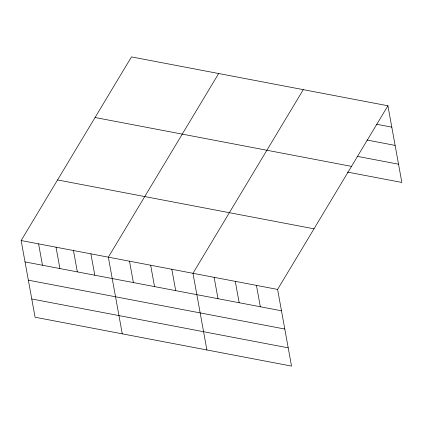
<?xml version="1.0" encoding="UTF-8"?>
<svg xmlns="http://www.w3.org/2000/svg" width="423" height="423" viewBox="0 0 423 423"><rect width="100%" height="100%" fill="white"/><g stroke="black" fill="none" stroke-linecap="round" stroke-linejoin="round"><path stroke-width="0.63" d="M387.917 105.776L277.594 289.422L291.532 366.096L35.083 317.224L21.15 240.55L131.468 56.904L387.917 105.776L401.85 182.45L347.357 172.066M218.665 73.523L108.341 257.168L122.273 333.842M303.291 89.65L192.967 273.295L206.9 349.969M376.412 124.219L391.798 127.149M366.91 140.024L395.119 145.401M357.504 156.383L398.535 164.203M95.064 117.509L351.508 166.376M57.554 179.949L314.003 228.817M21.15 240.55L277.594 289.422M25.036 261.922L281.48 310.794M28.352 280.174L284.795 329.041M31.767 298.976L288.211 347.843M256.438 285.388L260.325 306.76M235.283 281.358L239.164 302.731M214.123 277.324L218.009 298.696M171.812 269.261L175.698 290.633M150.657 265.232L154.538 286.604M129.496 261.197L133.382 282.569M90.903 253.842L94.789 275.214M73.465 250.522L77.351 271.894M56.026 247.196L59.913 268.568M38.588 243.875L42.474 265.247"/></g></svg>
